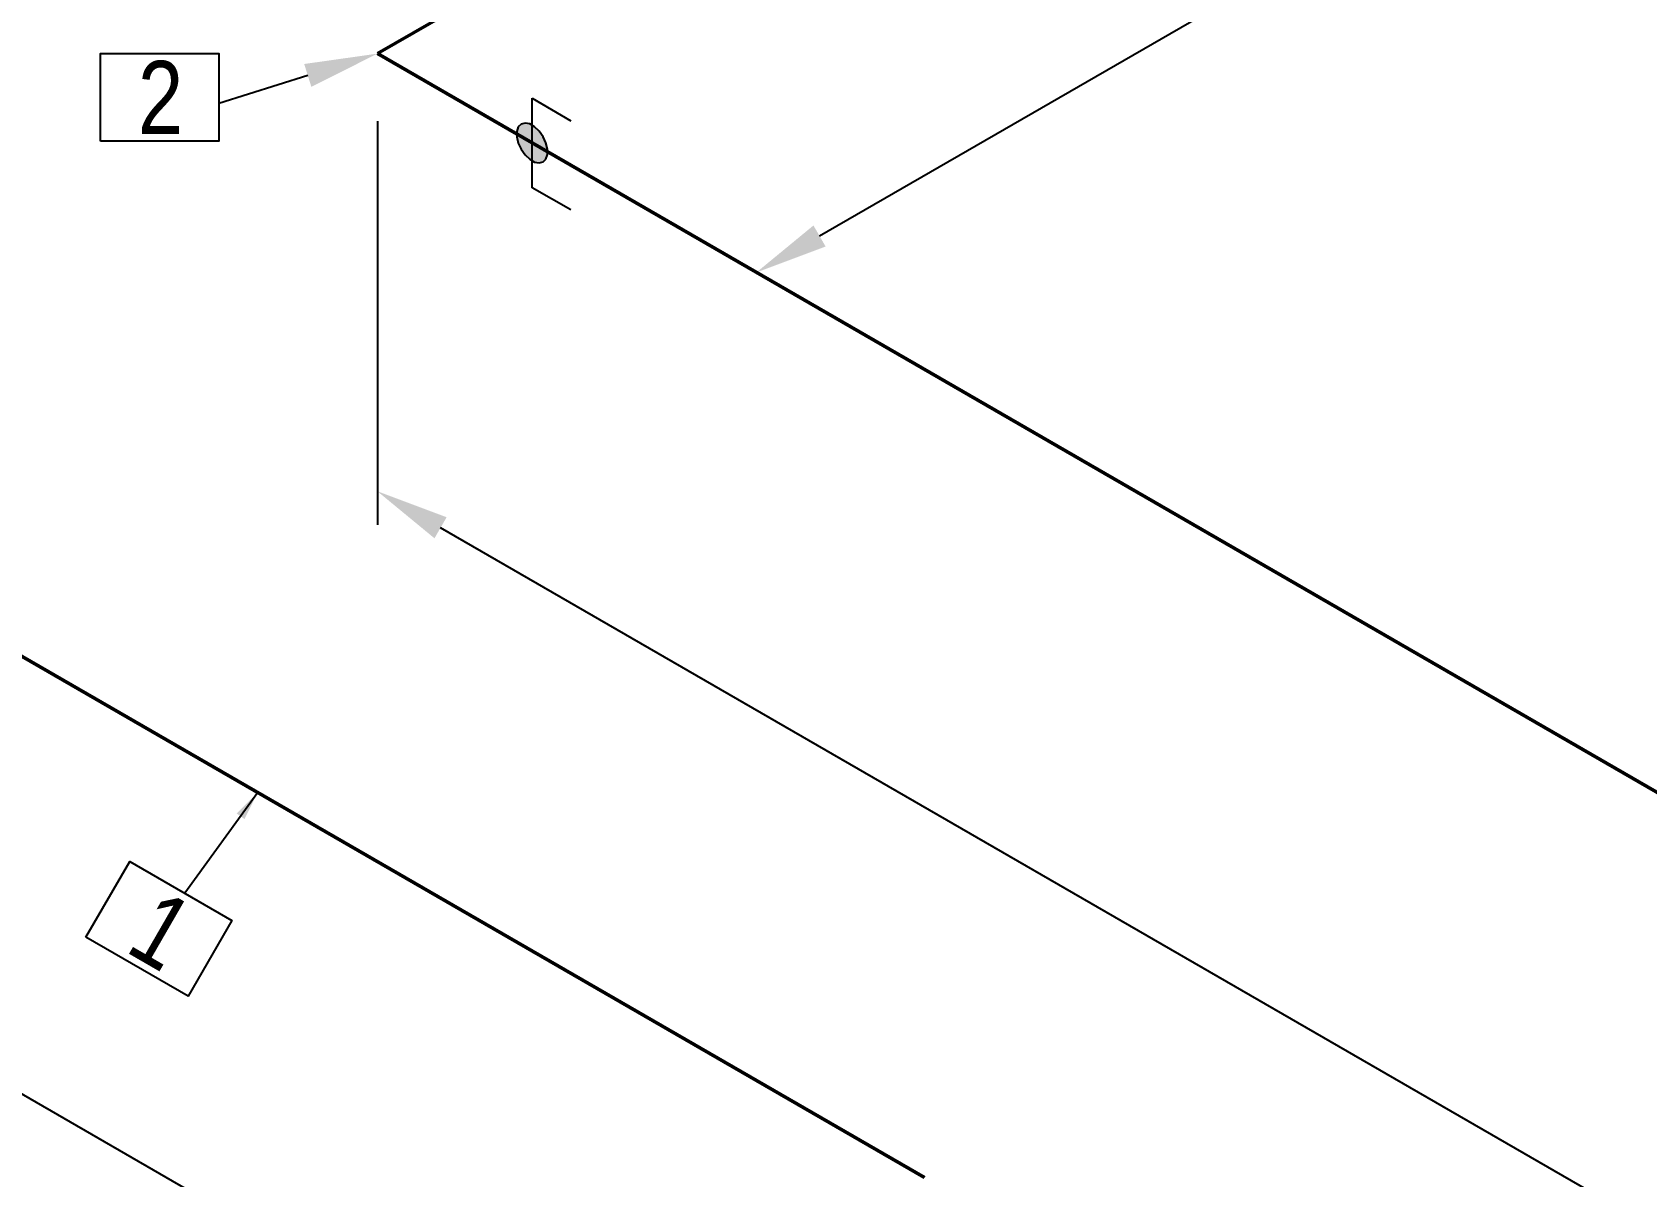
# Model space of a CAD drawing. Header units: millimetres. Extents: x 0 to 594, y 0 to 420.
# Drawn here: x 73.2 to 128.6, y 269.4 to 308.7 of the extents above; entities that cross this region are included whole.
import ezdxf
from ezdxf import colors
from ezdxf.entities.mleader import LeaderData, LeaderLine
from ezdxf.enums import TextEntityAlignment as Align
from ezdxf.math import Vec2, Vec3

# ---------------------------------------------------------------- set-up
doc = ezdxf.new("R2010")
doc.units = ezdxf.units.MM
doc.header["$LTSCALE"] = 0.25
for name, color, linetype in [('용접', 1, 'Continuous'), ('주석', 7, 'Continuous'), ('치수', 1, 'Continuous')]:
    doc.layers.add(name, color=color, linetype=linetype)
doc.layers.add('파이프 작은 보어', color=30, linetype='Continuous', lineweight=50)
doc.styles.add('AdskIsoAnnotation', font='arial.ttf', dxfattribs={"width": 0.8, "height": 1})
doc.styles.add('AdskIsoMetric', font='arial.ttf', dxfattribs={"width": 0.8, "height": 2.5})
doc.styles.add('AdskIsoMetric-30', font='arial.ttf', dxfattribs={"width": 0.8, "height": 2.5})
doc.styles.add('AdskIsoMetric30', font='arial.ttf', dxfattribs={"width": 0.8, "oblique": 30, "height": 2.5})
doc.styles.get("Standard").update_dxf_attribs({"font": 'arial.ttf'})
doc.dimstyles.new('AdskIsoMetric', dxfattribs={"dimtxt": 2.5, "dimasz": 2.5, "dimexe": 1, "dimexo": 2, "dimgap": 0.8, "dimtad": 1, "dimdec": 0, "dimrnd": 1, "dimzin": 0, "dimdsep": 46, "dimtxsty": 'AdskIsoMetric', "dimcen": 0, "dimclrt": 7, "dimadec": 0, "dimazin": 0, "dimtfac": 1, "dimtdec": 0, "dimtmove": 1, "dimatfit": 3, "dimfxl": 0, "dimfrac": 2, "dimtolj": 1, "dimtzin": 0, "dimarcsym": 0})

# ---------------------------------------------------------------- blocks, each defined once
blk = doc.blocks.new('*D36')
at = {"layer": 'Defpoints', "color": 0}
for p in [(155.067, 390.475), (155.067, 375.475), (37.569, 307.638)]:
    blk.add_point(p, dxfattribs=at)
at = {"layer": '치수', "color": 0, "lineweight": -2}
for p, q in [((155.067, 377.785), (155.067, 391.63)), ((39.734, 323.888), (152.902, 389.225)), ((37.569, 309.947), (37.569, 323.793))]:
    blk.add_line(p, q, dxfattribs=at)
at = {"layer": '치수', "color": 0}
for points in [[(152.693, 389.586), (153.11, 388.864), (155.067, 390.475)], [(39.526, 324.249), (39.942, 323.527), (37.569, 322.638)]]:
    blk.add_solid(points, dxfattribs=at)
at = {"layer": '치수', "color": 7, "insert": (96.098, 359.046), "char_height": 2.5, "attachment_point": 5, "rotation": 30, "style": 'AdskIsoMetric30'}
blk.add_mtext('\\A1;4196', dxfattribs=at)
blk = doc.blocks.new('*D37')
at = {"layer": 'Defpoints', "color": 0}
for p in [(37.569, 307.638), (37.569, 292.638), (155.328, 239.65)]:
    blk.add_point(p, dxfattribs=at)
at = {"layer": '치수', "color": 0, "lineweight": -2}
for p, q in [((37.569, 305.328), (37.569, 291.483)), ((153.163, 225.9), (39.734, 291.388)), ((155.328, 237.34), (155.328, 223.495))]:
    blk.add_line(p, q, dxfattribs=at)
at = {"layer": '치수', "color": 0}
for points in [[(39.942, 291.749), (39.526, 291.027), (37.569, 292.638)], [(153.371, 226.26), (152.955, 225.539), (155.328, 224.65)]]:
    blk.add_solid(points, dxfattribs=at)
at = {"layer": '치수', "color": 7, "insert": (96.448, 261.262), "char_height": 2.5, "attachment_point": 5, "rotation": 330, "style": 'AdskIsoMetric-30'}
blk.add_mtext('\\A1;12189', dxfattribs=at)
blk = doc.blocks.new('*D39')
at = {"layer": 'Defpoints', "color": 0}
for p in [(155.328, 348.489), (168.318, 340.989), (85.057, 307.918)]:
    blk.add_point(p, dxfattribs=at)
at = {"layer": '치수', "color": 0, "lineweight": -2}
for p, q in [((157.328, 347.334), (169.318, 340.412)), ((100.212, 301.668), (166.153, 339.739))]:
    blk.add_line(p, q, dxfattribs=at)
at = {"layer": '치수', "color": 0}
for points in [[(165.945, 340.1), (166.362, 339.378), (168.318, 340.989)], [(100.004, 302.029), (100.42, 301.307), (98.047, 300.418)]]:
    blk.add_solid(points, dxfattribs=at)
at = {"layer": '치수', "color": 7, "insert": (131.378, 322.254), "char_height": 2.5, "attachment_point": 5, "rotation": 30, "style": 'AdskIsoMetric-30'}
blk.add_mtext('\\A1;741', dxfattribs=at)
blk = doc.blocks.new('*D40')
at = {"layer": 'Defpoints', "color": 0}
for p in [(85.057, 307.918), (85.057, 292.918), (275.594, 197.911)]:
    blk.add_point(p, dxfattribs=at)
at = {"layer": '치수', "color": 0, "lineweight": -2}
for p, q in [((85.057, 305.608), (85.057, 291.763)), ((273.429, 184.161), (87.222, 291.668)), ((275.594, 195.601), (275.594, 181.756))]:
    blk.add_line(p, q, dxfattribs=at)
at = {"layer": '치수', "color": 0}
for points in [[(87.43, 292.029), (87.013, 291.307), (85.057, 292.918)], [(273.638, 184.521), (273.221, 183.8), (275.594, 182.911)]]:
    blk.add_solid(points, dxfattribs=at)
at = {"layer": '치수', "color": 7, "insert": (180.325, 240.531), "char_height": 2.5, "attachment_point": 5, "rotation": 330, "style": 'AdskIsoMetric-30'}
blk.add_mtext('\\A1;2672', dxfattribs=at)
blk = doc.blocks.new('엘보우-5-Iso2DSkew90')
at = {"color": 0, "linetype": 'ByBlock', "lineweight": -2, "extrusion": (-5.624e-11, -0.816497, -0.57735)}
for p, q in [((0, 0), (5.303, 3.062)), ((0, 0), (0, 0)), ((5.303, -3.062), (0, 0))]:
    blk.add_line(p, q, dxfattribs=at)
blk = doc.blocks.new('SocketWeld-2-IsoRight')
blk.add_hatch(color=256).paths.add_polyline_path([(0.0055, -0.0435), (0.0057, -0.0436), (0.006, -0.0436), (0.0062, -0.0436), (0.0064, -0.0437), (0.0066, -0.0437), (0.0068, -0.0438), (0.007, -0.0438), (0.0072, -0.0439), (0.0075, -0.0439), (0.0077, -0.0439), (0.0079, -0.044), (0.0081, -0.044), (0.0083, -0.0441), (0.0085, -0.0441), (0.0088, -0.0442), (0.009, -0.0442), (0.0092, -0.0443), (0.0094, -0.0443), (0.0096, -0.0443), (0.0098, -0.0444), (0.01, -0.0444), (0.0103, -0.0445), (0.0105, -0.0445), (0.0107, -0.0446), (0.0109, -0.0446), (0.0111, -0.0446), (0.0113, -0.0447), (0.0115, -0.0447), (0.0118, -0.0448), (0.012, -0.0448), (0.0122, -0.0449), (0.0124, -0.0449), (0.0126, -0.0449), (0.0128, -0.045), (0.013, -0.045), (0.0133, -0.0451), (0.0135, -0.0451), (0.0137, -0.0452), (0.0139, -0.0452), (0.0141, -0.0453), (0.0143, -0.0453), (0.0145, -0.0453), (0.0148, -0.0454), (0.015, -0.0454), (0.0152, -0.0455), (0.0154, -0.0455), (0.0156, -0.0456), (0.0158, -0.0456), (0.0161, -0.0456), (0.0161, -0.0456), (0.0162, -0.0456), (0.0164, -0.0455), (0.0166, -0.0455), (0.0168, -0.0455), (0.017, -0.0454), (0.0171, -0.0454), (0.0173, -0.0453), (0.0175, -0.0453), (0.0177, -0.0452), (0.0179, -0.0452), (0.0181, -0.0451), (0.0182, -0.0451), (0.0184, -0.045), (0.0186, -0.045), (0.0188, -0.0449), (0.019, -0.0449), (0.0192, -0.0448), (0.0193, -0.0448), (0.0195, -0.0447), (0.0197, -0.0447), (0.0199, -0.0446), (0.0201, -0.0446), (0.0203, -0.0445), (0.0204, -0.0445), (0.0206, -0.0444), (0.0208, -0.0444), (0.021, -0.0444), (0.0212, -0.0443), (0.0213, -0.0443), (0.0215, -0.0442), (0.0217, -0.0442), (0.0219, -0.0441), (0.0221, -0.0441), (0.0223, -0.044), (0.0224, -0.044), (0.0226, -0.0439), (0.0228, -0.0439), (0.023, -0.0438), (0.0232, -0.0438), (0.0234, -0.0437), (0.0235, -0.0437), (0.0237, -0.0436), (0.0239, -0.0436), (0.0241, -0.0435), (0.0243, -0.0435), (0.0245, -0.0434), (0.0246, -0.0434), (0.0248, -0.0433), (0.025, -0.0433), (0.025, -0.0433), (0.0251, -0.0432), (0.0253, -0.043), (0.0254, -0.0429), (0.0255, -0.0428), (0.0257, -0.0426), (0.0258, -0.0425), (0.0259, -0.0424), (0.0261, -0.0422), (0.0262, -0.0421), (0.0263, -0.042), (0.0265, -0.0418), (0.0266, -0.0417), (0.0267, -0.0416), (0.0269, -0.0414), (0.027, -0.0413), (0.0271, -0.0412), (0.0273, -0.041), (0.0274, -0.0409), (0.0275, -0.0408), (0.0277, -0.0406), (0.0278, -0.0405), (0.0279, -0.0403), (0.0281, -0.0402), (0.0282, -0.0401), (0.0283, -0.0399), (0.0284, -0.0398), (0.0286, -0.0397), (0.0287, -0.0395), (0.0288, -0.0394), (0.029, -0.0393), (0.0291, -0.0391), (0.0292, -0.039), (0.0294, -0.0389), (0.0295, -0.0387), (0.0296, -0.0386), (0.0298, -0.0385), (0.0299, -0.0383), (0.03, -0.0382), (0.0302, -0.0381), (0.0303, -0.0379), (0.0304, -0.0378), (0.0306, -0.0377), (0.0307, -0.0375), (0.0308, -0.0374), (0.031, -0.0373), (0.0311, -0.0371), (0.0312, -0.037), (0.0314, -0.0369), (0.0315, -0.0367), (0.0315, -0.0367), (0.0316, -0.0365), (0.0316, -0.0363), (0.0317, -0.0361), (0.0318, -0.0359), (0.0319, -0.0357), (0.0319, -0.0355), (0.032, -0.0353), (0.0321, -0.0351), (0.0321, -0.0349), (0.0322, -0.0346), (0.0323, -0.0344), (0.0323, -0.0342), (0.0324, -0.034), (0.0325, -0.0338), (0.0325, -0.0336), (0.0326, -0.0334), (0.0327, -0.0332), (0.0328, -0.033), (0.0328, -0.0328), (0.0329, -0.0326), (0.033, -0.0324), (0.033, -0.0322), (0.0331, -0.0319), (0.0332, -0.0317), (0.0332, -0.0315), (0.0333, -0.0313), (0.0334, -0.0311), (0.0335, -0.0309), (0.0335, -0.0307), (0.0336, -0.0305), (0.0337, -0.0303), (0.0337, -0.0301), (0.0338, -0.0299), (0.0339, -0.0297), (0.0339, -0.0295), (0.034, -0.0292), (0.0341, -0.029), (0.0342, -0.0288), (0.0342, -0.0286), (0.0343, -0.0284), (0.0344, -0.0282), (0.0344, -0.028), (0.0345, -0.0278), (0.0346, -0.0276), (0.0346, -0.0274), (0.0347, -0.0272), (0.0348, -0.027), (0.0349, -0.0268), (0.0349, -0.0265), (0.0349, -0.0265), (0.0349, -0.0263), (0.0349, -0.026), (0.0349, -0.0258), (0.0349, -0.0255), (0.0349, -0.0252), (0.0349, -0.025), (0.0349, -0.0247), (0.0349, -0.0245), (0.0349, -0.0242), (0.0349, -0.0239), (0.0349, -0.0237), (0.0349, -0.0234), (0.0349, -0.0232), (0.0349, -0.0229), (0.0349, -0.0226), (0.0349, -0.0224), (0.0349, -0.0221), (0.0349, -0.0219), (0.0349, -0.0216), (0.0349, -0.0213), (0.0349, -0.0211), (0.0349, -0.0208), (0.0349, -0.0206), (0.0349, -0.0203), (0.0349, -0.02), (0.0349, -0.0198), (0.0349, -0.0195), (0.0349, -0.0192), (0.0349, -0.019), (0.0349, -0.0187), (0.0349, -0.0185), (0.0349, -0.0182), (0.0349, -0.0179), (0.0349, -0.0177), (0.0349, -0.0174), (0.0349, -0.0172), (0.0349, -0.0169), (0.0349, -0.0166), (0.0349, -0.0164), (0.0349, -0.0161), (0.0349, -0.0159), (0.0349, -0.0156), (0.0349, -0.0153), (0.0349, -0.0151), (0.0349, -0.0148), (0.0349, -0.0146), (0.0349, -0.0143), (0.0349, -0.014), (0.0349, -0.0138), (0.0349, -0.0138), (0.0349, -0.0135), (0.0348, -0.0132), (0.0347, -0.0129), (0.0346, -0.0126), (0.0346, -0.0123), (0.0345, -0.012), (0.0344, -0.0118), (0.0344, -0.0115), (0.0343, -0.0112), (0.0342, -0.0109), (0.0342, -0.0106), (0.0341, -0.0103), (0.034, -0.01), (0.0339, -0.0097), (0.0339, -0.0095), (0.0338, -0.0092), (0.0337, -0.0089), (0.0337, -0.0086), (0.0336, -0.0083), (0.0335, -0.008), (0.0335, -0.0077), (0.0334, -0.0074), (0.0333, -0.0071), (0.0332, -0.0069), (0.0332, -0.0066), (0.0331, -0.0063), (0.033, -0.006), (0.033, -0.0057), (0.0329, -0.0054), (0.0328, -0.0051), (0.0328, -0.0048), (0.0327, -0.0046), (0.0326, -0.0043), (0.0325, -0.004), (0.0325, -0.0037), (0.0324, -0.0034), (0.0323, -0.0031), (0.0323, -0.0028), (0.0322, -0.0025), (0.0321, -0.0022), (0.0321, -0.002), (0.032, -0.0017), (0.0319, -0.0014), (0.0319, -0.0011), (0.0318, -0.0008), (0.0317, -0.0005), (0.0316, -0.0002), (0.0316, 0.0001), (0.0315, 0.0003), (0.0315, 0.0003), (0.0314, 0.0006), (0.0312, 0.0009), (0.0311, 0.0012), (0.031, 0.0015), (0.0308, 0.0018), (0.0307, 0.0021), (0.0306, 0.0024), (0.0304, 0.0026), (0.0303, 0.0029), (0.0302, 0.0032), (0.03, 0.0035), (0.0299, 0.0038), (0.0298, 0.0041), (0.0296, 0.0044), (0.0295, 0.0047), (0.0294, 0.0049), (0.0292, 0.0052), (0.0291, 0.0055), (0.029, 0.0058), (0.0288, 0.0061), (0.0287, 0.0064), (0.0286, 0.0067), (0.0284, 0.007), (0.0283, 0.0072), (0.0282, 0.0075), (0.0281, 0.0078), (0.0279, 0.0081), (0.0278, 0.0084), (0.0277, 0.0087), (0.0275, 0.009), (0.0274, 0.0093), (0.0273, 0.0095), (0.0271, 0.0098), (0.027, 0.0101), (0.0269, 0.0104), (0.0267, 0.0107), (0.0266, 0.011), (0.0265, 0.0113), (0.0263, 0.0116), (0.0262, 0.0118), (0.0261, 0.0121), (0.0259, 0.0124), (0.0258, 0.0127), (0.0257, 0.013), (0.0255, 0.0133), (0.0254, 0.0136), (0.0253, 0.0139), (0.0251, 0.0141), (0.025, 0.0144), (0.025, 0.0144), (0.0248, 0.0147), (0.0246, 0.015), (0.0245, 0.0152), (0.0243, 0.0155), (0.0241, 0.0157), (0.0239, 0.016), (0.0237, 0.0162), (0.0235, 0.0165), (0.0234, 0.0168), (0.0232, 0.017), (0.023, 0.0173), (0.0228, 0.0175), (0.0226, 0.0178), (0.0224, 0.0181), (0.0223, 0.0183), (0.0221, 0.0186), (0.0219, 0.0188), (0.0217, 0.0191), (0.0215, 0.0193), (0.0213, 0.0196), (0.0212, 0.0199), (0.021, 0.0201), (0.0208, 0.0204), (0.0206, 0.0206), (0.0204, 0.0209), (0.0203, 0.0212), (0.0201, 0.0214), (0.0199, 0.0217), (0.0197, 0.0219), (0.0195, 0.0222), (0.0193, 0.0225), (0.0192, 0.0227), (0.019, 0.023), (0.0188, 0.0232), (0.0186, 0.0235), (0.0184, 0.0237), (0.0182, 0.024), (0.0181, 0.0243), (0.0179, 0.0245), (0.0177, 0.0248), (0.0175, 0.025), (0.0173, 0.0253), (0.0171, 0.0256), (0.017, 0.0258), (0.0168, 0.0261), (0.0166, 0.0263), (0.0164, 0.0266), (0.0162, 0.0268), (0.0161, 0.0271), (0.0161, 0.0271), (0.0158, 0.0273), (0.0156, 0.0275), (0.0154, 0.0277), (0.0152, 0.0279), (0.015, 0.0281), (0.0148, 0.0283), (0.0145, 0.0285), (0.0143, 0.0287), (0.0141, 0.0289), (0.0139, 0.0292), (0.0137, 0.0294), (0.0135, 0.0296), (0.0133, 0.0298), (0.013, 0.03), (0.0128, 0.0302), (0.0126, 0.0304), (0.0124, 0.0306), (0.0122, 0.0308), (0.012, 0.031), (0.0118, 0.0312), (0.0115, 0.0314), (0.0113, 0.0316), (0.0111, 0.0318), (0.0109, 0.032), (0.0107, 0.0322), (0.0105, 0.0324), (0.0103, 0.0326), (0.01, 0.0328), (0.0098, 0.033), (0.0096, 0.0332), (0.0094, 0.0334), (0.0092, 0.0337), (0.009, 0.0339), (0.0088, 0.0341), (0.0085, 0.0343), (0.0083, 0.0345), (0.0081, 0.0347), (0.0079, 0.0349), (0.0077, 0.0351), (0.0075, 0.0353), (0.0072, 0.0355), (0.007, 0.0357), (0.0068, 0.0359), (0.0066, 0.0361), (0.0064, 0.0363), (0.0062, 0.0365), (0.006, 0.0367), (0.0057, 0.0369), (0.0055, 0.0371), (0.0055, 0.0371), (0.0053, 0.0373), (0.0051, 0.0374), (0.0049, 0.0375), (0.0046, 0.0377), (0.0044, 0.0378), (0.0042, 0.0379), (0.004, 0.038), (0.0037, 0.0382), (0.0035, 0.0383), (0.0033, 0.0384), (0.003, 0.0386), (0.0028, 0.0387), (0.0026, 0.0388), (0.0024, 0.039), (0.0021, 0.0391), (0.0019, 0.0392), (0.0017, 0.0393), (0.0015, 0.0395), (0.0012, 0.0396), (0.001, 0.0397), (0.0008, 0.0399), (0.0006, 0.04), (0.0003, 0.0401), (0.0001, 0.0403), (-0.0001, 0.0404), (-0.0003, 0.0405), (-0.0006, 0.0406), (-0.0008, 0.0408), (-0.001, 0.0409), (-0.0012, 0.041), (-0.0015, 0.0412), (-0.0017, 0.0413), (-0.0019, 0.0414), (-0.0021, 0.0416), (-0.0024, 0.0417), (-0.0026, 0.0418), (-0.0028, 0.042), (-0.003, 0.0421), (-0.0033, 0.0422), (-0.0035, 0.0423), (-0.0037, 0.0425), (-0.004, 0.0426), (-0.0042, 0.0427), (-0.0044, 0.0429), (-0.0046, 0.043), (-0.0049, 0.0431), (-0.0051, 0.0433), (-0.0053, 0.0434), (-0.0055, 0.0435), (-0.0055, 0.0435), (-0.0057, 0.0436), (-0.006, 0.0436), (-0.0062, 0.0436), (-0.0064, 0.0437), (-0.0066, 0.0437), (-0.0068, 0.0438), (-0.007, 0.0438), (-0.0072, 0.0439), (-0.0075, 0.0439), (-0.0077, 0.0439), (-0.0079, 0.044), (-0.0081, 0.044), (-0.0083, 0.0441), (-0.0085, 0.0441), (-0.0088, 0.0442), (-0.009, 0.0442), (-0.0092, 0.0443), (-0.0094, 0.0443), (-0.0096, 0.0443), (-0.0098, 0.0444), (-0.01, 0.0444), (-0.0103, 0.0445), (-0.0105, 0.0445), (-0.0107, 0.0446), (-0.0109, 0.0446), (-0.0111, 0.0446), (-0.0113, 0.0447), (-0.0115, 0.0447), (-0.0118, 0.0448), (-0.012, 0.0448), (-0.0122, 0.0449), (-0.0124, 0.0449), (-0.0126, 0.0449), (-0.0128, 0.045), (-0.013, 0.045), (-0.0133, 0.0451), (-0.0135, 0.0451), (-0.0137, 0.0452), (-0.0139, 0.0452), (-0.0141, 0.0453), (-0.0143, 0.0453), (-0.0145, 0.0453), (-0.0148, 0.0454), (-0.015, 0.0454), (-0.0152, 0.0455), (-0.0154, 0.0455), (-0.0156, 0.0456), (-0.0158, 0.0456), (-0.0161, 0.0456), (-0.0161, 0.0456), (-0.0162, 0.0456), (-0.0164, 0.0455), (-0.0166, 0.0455), (-0.0168, 0.0455), (-0.017, 0.0454), (-0.0171, 0.0454), (-0.0173, 0.0453), (-0.0175, 0.0453), (-0.0177, 0.0452), (-0.0179, 0.0452), (-0.0181, 0.0451), (-0.0182, 0.0451), (-0.0184, 0.045), (-0.0186, 0.045), (-0.0188, 0.0449), (-0.019, 0.0449), (-0.0192, 0.0448), (-0.0193, 0.0448), (-0.0195, 0.0447), (-0.0197, 0.0447), (-0.0199, 0.0446), (-0.0201, 0.0446), (-0.0203, 0.0445), (-0.0204, 0.0445), (-0.0206, 0.0444), (-0.0208, 0.0444), (-0.021, 0.0444), (-0.0212, 0.0443), (-0.0213, 0.0443), (-0.0215, 0.0442), (-0.0217, 0.0442), (-0.0219, 0.0441), (-0.0221, 0.0441), (-0.0223, 0.044), (-0.0224, 0.044), (-0.0226, 0.0439), (-0.0228, 0.0439), (-0.023, 0.0438), (-0.0232, 0.0438), (-0.0234, 0.0437), (-0.0235, 0.0437), (-0.0237, 0.0436), (-0.0239, 0.0436), (-0.0241, 0.0435), (-0.0243, 0.0435), (-0.0245, 0.0434), (-0.0246, 0.0434), (-0.0248, 0.0433), (-0.025, 0.0433), (-0.025, 0.0433), (-0.0251, 0.0432), (-0.0253, 0.043), (-0.0254, 0.0429), (-0.0255, 0.0428), (-0.0257, 0.0426), (-0.0258, 0.0425), (-0.0259, 0.0424), (-0.0261, 0.0422), (-0.0262, 0.0421), (-0.0263, 0.042), (-0.0265, 0.0418), (-0.0266, 0.0417), (-0.0267, 0.0416), (-0.0269, 0.0414), (-0.027, 0.0413), (-0.0271, 0.0412), (-0.0273, 0.041), (-0.0274, 0.0409), (-0.0275, 0.0408), (-0.0277, 0.0406), (-0.0278, 0.0405), (-0.0279, 0.0403), (-0.0281, 0.0402), (-0.0282, 0.0401), (-0.0283, 0.0399), (-0.0284, 0.0398), (-0.0286, 0.0397), (-0.0287, 0.0395), (-0.0288, 0.0394), (-0.029, 0.0393), (-0.0291, 0.0391), (-0.0292, 0.039), (-0.0294, 0.0389), (-0.0295, 0.0387), (-0.0296, 0.0386), (-0.0298, 0.0385), (-0.0299, 0.0383), (-0.03, 0.0382), (-0.0302, 0.0381), (-0.0303, 0.0379), (-0.0304, 0.0378), (-0.0306, 0.0377), (-0.0307, 0.0375), (-0.0308, 0.0374), (-0.031, 0.0373), (-0.0311, 0.0371), (-0.0312, 0.037), (-0.0314, 0.0369), (-0.0315, 0.0367), (-0.0315, 0.0367), (-0.0316, 0.0365), (-0.0316, 0.0363), (-0.0317, 0.0361), (-0.0318, 0.0359), (-0.0319, 0.0357), (-0.0319, 0.0355), (-0.032, 0.0353), (-0.0321, 0.0351), (-0.0321, 0.0349), (-0.0322, 0.0346), (-0.0323, 0.0344), (-0.0323, 0.0342), (-0.0324, 0.034), (-0.0325, 0.0338), (-0.0325, 0.0336), (-0.0326, 0.0334), (-0.0327, 0.0332), (-0.0328, 0.033), (-0.0328, 0.0328), (-0.0329, 0.0326), (-0.033, 0.0324), (-0.033, 0.0322), (-0.0331, 0.0319), (-0.0332, 0.0317), (-0.0332, 0.0315), (-0.0333, 0.0313), (-0.0334, 0.0311), (-0.0335, 0.0309), (-0.0335, 0.0307), (-0.0336, 0.0305), (-0.0337, 0.0303), (-0.0337, 0.0301), (-0.0338, 0.0299), (-0.0339, 0.0297), (-0.0339, 0.0295), (-0.034, 0.0292), (-0.0341, 0.029), (-0.0342, 0.0288), (-0.0342, 0.0286), (-0.0343, 0.0284), (-0.0344, 0.0282), (-0.0344, 0.028), (-0.0345, 0.0278), (-0.0346, 0.0276), (-0.0346, 0.0274), (-0.0347, 0.0272), (-0.0348, 0.027), (-0.0349, 0.0268), (-0.0349, 0.0265), (-0.0349, 0.0265), (-0.0349, 0.0263), (-0.0349, 0.026), (-0.0349, 0.0258), (-0.0349, 0.0255), (-0.0349, 0.0252), (-0.0349, 0.025), (-0.0349, 0.0247), (-0.0349, 0.0245), (-0.0349, 0.0242), (-0.0349, 0.0239), (-0.0349, 0.0237), (-0.0349, 0.0234), (-0.0349, 0.0232), (-0.0349, 0.0229), (-0.0349, 0.0226), (-0.0349, 0.0224), (-0.0349, 0.0221), (-0.0349, 0.0219), (-0.0349, 0.0216), (-0.0349, 0.0213), (-0.0349, 0.0211), (-0.0349, 0.0208), (-0.0349, 0.0206), (-0.0349, 0.0203), (-0.0349, 0.02), (-0.0349, 0.0198), (-0.0349, 0.0195), (-0.0349, 0.0192), (-0.0349, 0.019), (-0.0349, 0.0187), (-0.0349, 0.0185), (-0.0349, 0.0182), (-0.0349, 0.0179), (-0.0349, 0.0177), (-0.0349, 0.0174), (-0.0349, 0.0172), (-0.0349, 0.0169), (-0.0349, 0.0166), (-0.0349, 0.0164), (-0.0349, 0.0161), (-0.0349, 0.0159), (-0.0349, 0.0156), (-0.0349, 0.0153), (-0.0349, 0.0151), (-0.0349, 0.0148), (-0.0349, 0.0146), (-0.0349, 0.0143), (-0.0349, 0.014), (-0.0349, 0.0138), (-0.0349, 0.0138), (-0.0349, 0.0135), (-0.0348, 0.0132), (-0.0347, 0.0129), (-0.0346, 0.0126), (-0.0346, 0.0123), (-0.0345, 0.012), (-0.0344, 0.0118), (-0.0344, 0.0115), (-0.0343, 0.0112), (-0.0342, 0.0109), (-0.0342, 0.0106), (-0.0341, 0.0103), (-0.034, 0.01), (-0.0339, 0.0097), (-0.0339, 0.0095), (-0.0338, 0.0092), (-0.0337, 0.0089), (-0.0337, 0.0086), (-0.0336, 0.0083), (-0.0335, 0.008), (-0.0335, 0.0077), (-0.0334, 0.0074), (-0.0333, 0.0071), (-0.0332, 0.0069), (-0.0332, 0.0066), (-0.0331, 0.0063), (-0.033, 0.006), (-0.033, 0.0057), (-0.0329, 0.0054), (-0.0328, 0.0051), (-0.0328, 0.0048), (-0.0327, 0.0046), (-0.0326, 0.0043), (-0.0325, 0.004), (-0.0325, 0.0037), (-0.0324, 0.0034), (-0.0323, 0.0031), (-0.0323, 0.0028), (-0.0322, 0.0025), (-0.0321, 0.0022), (-0.0321, 0.002), (-0.032, 0.0017), (-0.0319, 0.0014), (-0.0319, 0.0011), (-0.0318, 0.0008), (-0.0317, 0.0005), (-0.0316, 0.0002), (-0.0316, -0.0001), (-0.0315, -0.0003), (-0.0315, -0.0003), (-0.0314, -0.0006), (-0.0312, -0.0009), (-0.0311, -0.0012), (-0.031, -0.0015), (-0.0308, -0.0018), (-0.0307, -0.0021), (-0.0306, -0.0024), (-0.0304, -0.0026), (-0.0303, -0.0029), (-0.0302, -0.0032), (-0.03, -0.0035), (-0.0299, -0.0038), (-0.0298, -0.0041), (-0.0296, -0.0044), (-0.0295, -0.0047), (-0.0294, -0.0049), (-0.0292, -0.0052), (-0.0291, -0.0055), (-0.029, -0.0058), (-0.0288, -0.0061), (-0.0287, -0.0064), (-0.0286, -0.0067), (-0.0284, -0.007), (-0.0283, -0.0072), (-0.0282, -0.0075), (-0.0281, -0.0078), (-0.0279, -0.0081), (-0.0278, -0.0084), (-0.0277, -0.0087), (-0.0275, -0.009), (-0.0274, -0.0093), (-0.0273, -0.0095), (-0.0271, -0.0098), (-0.027, -0.0101), (-0.0269, -0.0104), (-0.0267, -0.0107), (-0.0266, -0.011), (-0.0265, -0.0113), (-0.0263, -0.0116), (-0.0262, -0.0118), (-0.0261, -0.0121), (-0.0259, -0.0124), (-0.0258, -0.0127), (-0.0257, -0.013), (-0.0255, -0.0133), (-0.0254, -0.0136), (-0.0253, -0.0139), (-0.0251, -0.0141), (-0.025, -0.0144), (-0.025, -0.0144), (-0.0248, -0.0147), (-0.0246, -0.015), (-0.0245, -0.0152), (-0.0243, -0.0155), (-0.0241, -0.0157), (-0.0239, -0.016), (-0.0237, -0.0162), (-0.0235, -0.0165), (-0.0234, -0.0168), (-0.0232, -0.017), (-0.023, -0.0173), (-0.0228, -0.0175), (-0.0226, -0.0178), (-0.0224, -0.0181), (-0.0223, -0.0183), (-0.0221, -0.0186), (-0.0219, -0.0188), (-0.0217, -0.0191), (-0.0215, -0.0193), (-0.0213, -0.0196), (-0.0212, -0.0199), (-0.021, -0.0201), (-0.0208, -0.0204), (-0.0206, -0.0206), (-0.0204, -0.0209), (-0.0203, -0.0212), (-0.0201, -0.0214), (-0.0199, -0.0217), (-0.0197, -0.0219), (-0.0195, -0.0222), (-0.0193, -0.0225), (-0.0192, -0.0227), (-0.019, -0.023), (-0.0188, -0.0232), (-0.0186, -0.0235), (-0.0184, -0.0237), (-0.0182, -0.024), (-0.0181, -0.0243), (-0.0179, -0.0245), (-0.0177, -0.0248), (-0.0175, -0.025), (-0.0173, -0.0253), (-0.0171, -0.0256), (-0.017, -0.0258), (-0.0168, -0.0261), (-0.0166, -0.0263), (-0.0164, -0.0266), (-0.0162, -0.0268), (-0.0161, -0.0271), (-0.0161, -0.0271), (-0.0158, -0.0273), (-0.0156, -0.0275), (-0.0154, -0.0277), (-0.0152, -0.0279), (-0.015, -0.0281), (-0.0148, -0.0283), (-0.0145, -0.0285), (-0.0143, -0.0287), (-0.0141, -0.0289), (-0.0139, -0.0292), (-0.0137, -0.0294), (-0.0135, -0.0296), (-0.0133, -0.0298), (-0.013, -0.03), (-0.0128, -0.0302), (-0.0126, -0.0304), (-0.0124, -0.0306), (-0.0122, -0.0308), (-0.012, -0.031), (-0.0118, -0.0312), (-0.0115, -0.0314), (-0.0113, -0.0316), (-0.0111, -0.0318), (-0.0109, -0.032), (-0.0107, -0.0322), (-0.0105, -0.0324), (-0.0103, -0.0326), (-0.01, -0.0328), (-0.0098, -0.033), (-0.0096, -0.0332), (-0.0094, -0.0334), (-0.0092, -0.0337), (-0.009, -0.0339), (-0.0088, -0.0341), (-0.0085, -0.0343), (-0.0083, -0.0345), (-0.0081, -0.0347), (-0.0079, -0.0349), (-0.0077, -0.0351), (-0.0075, -0.0353), (-0.0072, -0.0355), (-0.007, -0.0357), (-0.0068, -0.0359), (-0.0066, -0.0361), (-0.0064, -0.0363), (-0.0062, -0.0365), (-0.006, -0.0367), (-0.0057, -0.0369), (-0.0055, -0.0371), (-0.0055, -0.0371), (-0.0053, -0.0373), (-0.0051, -0.0374), (-0.0049, -0.0375), (-0.0046, -0.0377), (-0.0044, -0.0378), (-0.0042, -0.0379), (-0.004, -0.038), (-0.0037, -0.0382), (-0.0035, -0.0383), (-0.0033, -0.0384), (-0.003, -0.0386), (-0.0028, -0.0387), (-0.0026, -0.0388), (-0.0024, -0.039), (-0.0021, -0.0391), (-0.0019, -0.0392), (-0.0017, -0.0393), (-0.0015, -0.0395), (-0.0012, -0.0396), (-0.001, -0.0397), (-0.0008, -0.0399), (-0.0006, -0.04), (-0.0003, -0.0401), (-0.0001, -0.0403), (0.0001, -0.0404), (0.0003, -0.0405), (0.0006, -0.0406), (0.0008, -0.0408), (0.001, -0.0409), (0.0012, -0.041), (0.0015, -0.0412), (0.0017, -0.0413), (0.0019, -0.0414), (0.0021, -0.0416), (0.0024, -0.0417), (0.0026, -0.0418), (0.0028, -0.042), (0.003, -0.0421), (0.0033, -0.0422), (0.0035, -0.0423), (0.0037, -0.0425), (0.004, -0.0426), (0.0042, -0.0427), (0.0044, -0.0429), (0.0046, -0.043), (0.0049, -0.0431), (0.0051, -0.0433), (0.0053, -0.0434)], flags=0)
at = {"color": 0, "linetype": 'ByBlock', "lineweight": -2, "extrusion": (-0.707107, -0.408248, 0.57735)}
for p, q in [((-0.0884, 0.1531), (0, 0.1021)), ((0, 0.1021), (0, -0.1021)), ((-0.025, 0.0433), (-0.0315, 0.0367)), ((-0.0161, 0.0456), (-0.025, 0.0433)), ((-0.0055, 0.0435), (-0.0161, 0.0456)), ((0.0055, 0.0371), (-0.0055, 0.0435)), ((0.0161, 0.0271), (0.0055, 0.0371)), ((-0.0315, 0.0367), (-0.0349, 0.0265)), ((-0.0349, 0.0265), (-0.0349, 0.0138)), ((-0.0349, 0.0138), (-0.0315, -0.0003)), ((0.025, 0.0144), (0.0161, 0.0271)), ((0.0315, 0.0003), (0.025, 0.0144)), ((0.0349, -0.0138), (0.0315, 0.0003)), ((-0.0315, -0.0003), (-0.025, -0.0144)), ((-0.025, -0.0144), (-0.0161, -0.0271)), ((-0.0161, -0.0271), (-0.0055, -0.0371)), ((0.025, -0.0433), (0.0315, -0.0367)), ((0.0315, -0.0367), (0.0349, -0.0265)), ((0.0349, -0.0265), (0.0349, -0.0138)), ((0, -0.1021), (-0.0884, -0.051)), ((-0.0055, -0.0371), (0.0055, -0.0435)), ((0.0055, -0.0435), (0.0161, -0.0456)), ((0.0161, -0.0456), (0.025, -0.0433))]:
    blk.add_line(p, q, dxfattribs=at)
blk = doc.blocks.new('AnnoRect')
at = {"color": 0, "linetype": 'ByBlock', "lineweight": -2}
blk.add_wipeout([(-0.81, -0.6), (-0.81, 0.6), (0.81, 0.6), (0.81, -0.6)], dxfattribs=at)
blk.add_lwpolyline([(-0.81, -0.6), (-0.81, 0.6), (0.81, 0.6), (0.81, -0.6)], close=True, dxfattribs=at)
at = {"color": 0, "linetype": 'ByBlock', "lineweight": -2, "style": 'AdskIsoAnnotation', "width": 0.8}
blk.add_attdef('XX', text='', height=1, dxfattribs=at).set_placement((0, 0), align=Align.MIDDLE_CENTER)

msp = doc.modelspace()

# ---------------------------------------------------------------- linework, layer by layer
at = {"layer": '파이프 작은 보어'}
for points in [[(270.2911, 200.9725), (90.3598, 304.8559)], [(103.8101, 269.3935), (57.5955, 296.0755)]]:
    msp.add_lwpolyline(points, dxfattribs=at)

# ---------------------------------------------------------------- block references
at = {"layer": '용접', "xscale": 15, "yscale": 15, "zscale": 15, "rotation": 179.9999999992609}
msp.add_blockref('SocketWeld-2-IsoRight', (90.3598, 304.8559), dxfattribs=at)
at = {"layer": '파이프 작은 보어'}
msp.add_blockref('엘보우-5-Iso2DSkew90', (85.0565, 307.9178), dxfattribs=at)

# ---------------------------------------------------------------- dimensions: what is measured, and where the dimension line sits
at = {"layer": '치수'}
for base, p1, p2, angle, text, override, picture, middle in [((155.0668, 390.4753), (37.5689, 307.6379), (155.0668, 375.4753), 30, '4196', {"dimtad": 0, "dimlfac": 30.926765, "dimtxsty": 'AdskIsoMetric30', "dimse1": 0, "dimse2": 0, "dimsd1": 0, "dimsd2": 0, "dimtmove": 1}, '*D36', (96.0979, 359.0465)), ((168.3184, 340.9891), (85.0565, 307.9178), (155.328, 348.4891), 30, '741', {"dimtad": 0, "dimlfac": 9.133518, "dimtxsty": 'AdskIsoMetric-30', "dimse1": 1, "dimse2": 0, "dimsd1": 0, "dimsd2": 0, "dimtmove": 1}, '*D39', (131.3776, 322.2536)), ((85.0565, 292.9178), (275.5944, 197.9107), (85.0565, 307.9178), 150, '2672', {"dimtad": 0, "dimlfac": 12.144867, "dimtxsty": 'AdskIsoMetric-30', "dimse1": 0, "dimse2": 0, "dimsd1": 0, "dimsd2": 0, "dimtmove": 1}, '*D40', (180.3255, 240.5311)), ((37.5689, 292.6379), (155.328, 239.6496), (37.5689, 307.6379), 150, '12189', {"dimtad": 0, "dimlfac": 89.643709, "dimtxsty": 'AdskIsoMetric-30', "dimse1": 0, "dimse2": 0, "dimsd1": 0, "dimsd2": 0, "dimtmove": 1}, '*D37', (96.4485, 261.2616))]:
    dim = msp.add_linear_dim(base=base, p1=p1, p2=p2, angle=angle, text=text, dimstyle='AdskIsoMetric', override=override, dxfattribs=at)
    dim.commit()
    dim.dimension.update_dxf_attribs({"geometry": picture, "text_midpoint": middle, "dimtype": 160})

# ---------------------------------------------------------------- leaders
at = {"layer": '주석'}
ml = msp.add_multileader_mtext('Standard', dxfattribs=at)
ml.set_content('')
ml.set_leader_properties()
ml.build(insert=Vec2(0, 0))
ml.multileader.update_dxf_attribs({"dogleg_length": 0, "arrow_head_size": 2.5})
ctx = ml.context
ctx.base_point, ctx.arrow_head_size, ctx.plane_origin = Vec3(79.6165, 306.2148), 2.5, Vec3(-0.431, 12.9223)
notes = []
notes.append((ctx, [(0, (1, 1, 0), (79.6165, 306.2148), (-1, 0), 0, [(0, [(85.0565, 307.9178)], 0, [])])]))
ctx.mtext, ml.multileader.dxf.content_type = None, 0
ml = msp.add_multileader_mtext('Standard', dxfattribs=at)
ml.set_content('')
ml.set_leader_properties()
ml.build(insert=Vec2(0, 0))
ml.multileader.update_dxf_attribs({"dogleg_length": 0, "arrow_head_size": 0})
ctx = ml.context
ctx.base_point, ctx.arrow_head_size, ctx.plane_origin = Vec3(78.4544, 279.1431), 0, Vec3(-0.431, 12.9223)
notes.append((ctx, [(0, (1, 1, 0), (78.4544, 279.1431), (-1, 0), 0, [(0, [(80.9541, 282.5894)], 0, [])])]))
ctx.mtext, ml.multileader.dxf.content_type = None, 0
for ctx, leaders in notes:
    for number, flags, end, landing, length, lines in leaders:
        leader = LeaderData()
        leader.index, (leader.has_last_leader_line, leader.has_dogleg_vector, leader.attachment_direction) = number, flags
        leader.last_leader_point, leader.dogleg_vector, leader.dogleg_length = Vec3(end), Vec3(landing), length
        for number, points, colour, breaks in lines:
            line = LeaderLine()
            line.index, line.vertices, line.color, line.breaks = number, Vec3.list(points), colors.encode_raw_color(colour), breaks
            leader.lines.append(line)
        ctx.leaders.append(leader)

# ---------------------------------------------------------------- next in the draw order: block references
ref = msp.add_blockref('AnnoRect', (77.5928, 306.4223), dxfattribs=dict(at, xscale=2.5, yscale=2.5, zscale=2.5))
ref.add_attrib('XX_001', '2', (76.8486, 305.1671), dxfattribs={"layer": '0', "color": 0, "linetype": 'ByBlock', "lineweight": -2, "height": 2.5, "style": 'AdskIsoAnnotation', "width": 0.8})
ref = msp.add_blockref('AnnoRect', (77.569, 277.9223), dxfattribs=dict(at, xscale=2.5, yscale=2.5, zscale=2.5, rotation=329.9999999967226))
ref.add_attrib('XX_001', '1', (76.3589, 277.1716), dxfattribs={"layer": '0', "color": 0, "linetype": 'ByBlock', "lineweight": -2, "height": 2.5, "rotation": 330, "style": 'AdskIsoAnnotation', "width": 0.8})

doc.saveas('drawing.dxf')
